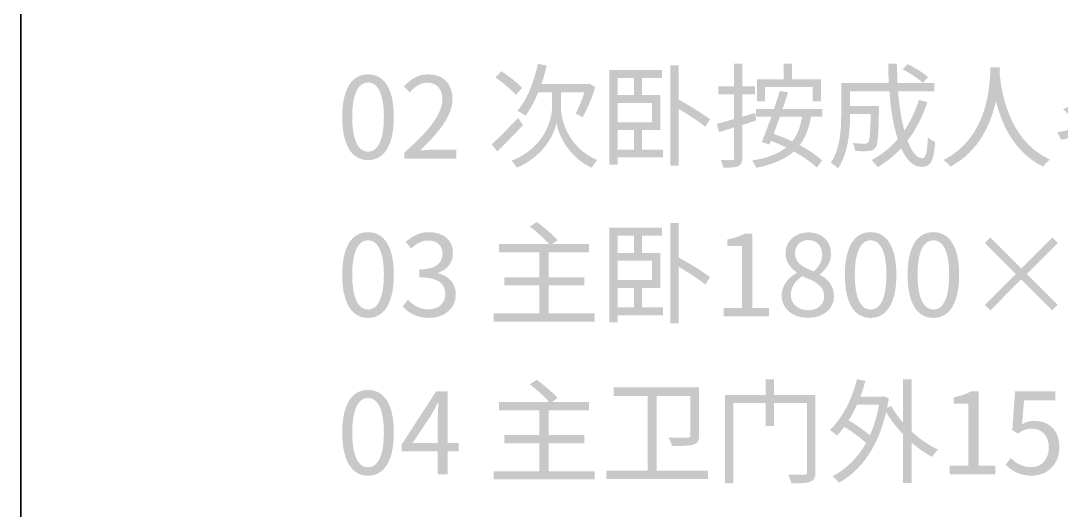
# Model space of a CAD drawing. Header units: millimetres. Extents: x -4600 to 229000, y -4300 to 19460.
# Drawn here: x 57400 to 60036, y 13704 to 14944 of the extents above; entities that cross this region are included whole.
import ezdxf

# ---------------------------------------------------------------- set-up
doc = ezdxf.new("R2010")
doc.units = ezdxf.units.MM
doc.header["$LTSCALE"] = 100
doc.layers.add('A-NOTE', color=7, linetype='Continuous', lineweight=18)
doc.layers.add('A-SHEET', color=7, linetype='Continuous', lineweight=35)

# ---------------------------------------------------------------- blocks, each defined once
blk = doc.blocks.new('A02_SHEET')
at = {"layer": 'A-NOTE'}
h = blk.add_hatch(color=256, dxfattribs=at)
edge = h.paths.add_edge_path()
edge.add_spline(control_points=[(18602.2, 14801), (18620.6, 14788.1), (18643.2, 14769.2), (18654.1, 14756.6)], knot_values=[0, 0, 0, 0, 1, 1, 1, 1], degree=3, periodic=0)
edge.add_line((18654.1, 14756.6), (18670.1, 14774.3))
edge.add_spline(control_points=[(18670.1, 14774.3), (18659, 14786.7), (18635.8, 14804.7), (18617.4, 14816.5)], knot_values=[0, 0, 0, 0, 1, 1, 1, 1], degree=3, periodic=0)
edge.add_line((18617.4, 14816.5), (18602.2, 14801))
h = blk.add_hatch(color=256, dxfattribs=at)
edge = h.paths.add_edge_path()
edge.add_spline(control_points=[(18710, 14835.1), (18699.9, 14789.2), (18682.5, 14744.3), (18658.1, 14716.2)], knot_values=[0, 0, 0, 0, 1, 1, 1, 1], degree=3, periodic=0)
edge.add_spline(control_points=[(18658.1, 14716.2), (18663.8, 14713.6), (18674.1, 14707.6), (18678.7, 14704.2)], knot_values=[0, 0, 0, 0, 1, 1, 1, 1], degree=3, periodic=0)
edge.add_spline(control_points=[(18678.7, 14704.2), (18690.8, 14720.2), (18701.4, 14740.3), (18710.8, 14762.9)], knot_values=[0, 0, 0, 0, 1, 1, 1, 1], degree=3, periodic=0)
edge.add_line((18710.8, 14762.9), (18745.8, 14762.9))
edge.add_line((18745.8, 14762.9), (18745.8, 14726.2))
edge.add_spline(control_points=[(18745.8, 14726.2), (18745.8, 14699.3), (18730.9, 14624.2), (18643.5, 14589.8)], knot_values=[0, 0, 0, 0, 1, 1, 1, 1], degree=3, periodic=0)
edge.add_spline(control_points=[(18643.5, 14589.8), (18647.5, 14585.5), (18654.1, 14577), (18656.7, 14572.1)], knot_values=[0, 0, 0, 0, 1, 1, 1, 1], degree=3, periodic=0)
edge.add_spline(control_points=[(18656.7, 14572.1), (18725.7, 14601.3), (18752.1, 14658.9), (18756.9, 14685.8)], knot_values=[0, 0, 0, 0, 1, 1, 1, 1], degree=3, periodic=0)
edge.add_spline(control_points=[(18756.9, 14685.8), (18761.2, 14659.2), (18785.6, 14599.6), (18846, 14572.1)], knot_values=[0, 0, 0, 0, 1, 1, 1, 1], degree=3, periodic=0)
edge.add_spline(control_points=[(18846, 14572.1), (18849.2, 14577.2), (18855.8, 14586.1), (18860.1, 14591.3)], knot_values=[0, 0, 0, 0, 1, 1, 1, 1], degree=3, periodic=0)
edge.add_spline(control_points=[(18860.1, 14591.3), (18781.9, 14625.1), (18767.8, 14701), (18768.1, 14726.2)], knot_values=[0, 0, 0, 0, 1, 1, 1, 1], degree=3, periodic=0)
edge.add_line((18768.1, 14726.2), (18768.1, 14762.9))
edge.add_line((18768.1, 14762.9), (18827.7, 14762.9))
edge.add_spline(control_points=[(18827.7, 14762.9), (18821.7, 14743.7), (18812.8, 14722.5), (18805.4, 14709)], knot_values=[0, 0, 0, 0, 1, 1, 1, 1], degree=3, periodic=0)
edge.add_spline(control_points=[(18805.4, 14709), (18810.5, 14707), (18818.8, 14702.4), (18823.4, 14700.1)], knot_values=[0, 0, 0, 0, 1, 1, 1, 1], degree=3, periodic=0)
edge.add_spline(control_points=[(18823.4, 14700.1), (18834, 14719.3), (18847.5, 14749.1), (18855.2, 14776.6)], knot_values=[0, 0, 0, 0, 1, 1, 1, 1], degree=3, periodic=0)
edge.add_line((18855.2, 14776.6), (18839.5, 14785.2))
edge.add_line((18839.5, 14785.2), (18835.2, 14784.1))
edge.add_line((18835.2, 14784.1), (18718.8, 14784.1))
edge.add_spline(control_points=[(18718.8, 14784.1), (18724, 14799), (18728.6, 14815), (18732.3, 14831.1)], knot_values=[0, 0, 0, 0, 1, 1, 1, 1], degree=3, periodic=0)
edge.add_line((18732.3, 14831.1), (18710, 14835.1))
h = blk.add_hatch(color=256, dxfattribs=at)
h.paths.add_polyline_path([(18891.3, 14819.9), (18891.3, 14579.8), (18911.9, 14579.8), (18911.9, 14597.9), (19026.5, 14597.9), (19026.5, 14617.9), (18973.5, 14617.9), (18973.5, 14667.5), (19019.9, 14667.5), (19019.9, 14756), (18973.5, 14756), (18973.5, 14799.8), (19024, 14799.8), (19024, 14819.9), (18891.3, 14819.9)])
h.paths.add_polyline_path([(18911.9, 14736), (18999, 14736), (18999, 14687.3), (18911.9, 14687.3), (18911.9, 14736)], flags=0)
h.paths.add_polyline_path([(18911.9, 14667.5), (18953.2, 14667.5), (18953.2, 14617.9), (18911.9, 14617.9), (18911.9, 14667.5)], flags=0)
h.paths.add_polyline_path([(18911.9, 14756), (18911.9, 14799.8), (18953.2, 14799.8), (18953.2, 14756), (18911.9, 14756)], flags=0)
h = blk.add_hatch(color=256, dxfattribs=at)
edge = h.paths.add_edge_path()
edge.add_line((19045.4, 14831.6), (19045.4, 14577.2))
edge.add_line((19045.4, 14577.2), (19066.6, 14577.2))
edge.add_line((19066.6, 14577.2), (19066.6, 14721.1))
edge.add_spline(control_points=[(19066.6, 14721.1), (19091.9, 14706.2), (19119.1, 14688.1), (19134, 14675.8)], knot_values=[0, 0, 0, 0, 1, 1, 1, 1], degree=3, periodic=0)
edge.add_line((19134, 14675.8), (19146, 14694.7))
edge.add_spline(control_points=[(19146, 14694.7), (19128.5, 14708.5), (19094.1, 14729.4), (19066.6, 14744.5)], knot_values=[0, 0, 0, 0, 1, 1, 1, 1], degree=3, periodic=0)
edge.add_line((19066.6, 14744.5), (19066.6, 14831.6))
edge.add_line((19066.6, 14831.6), (19045.4, 14831.6))
h = blk.add_hatch(color=256, dxfattribs=at)
edge = h.paths.add_edge_path()
edge.add_line((19207, 14835.7), (19207, 14778.1))
edge.add_line((19207, 14778.1), (19167.2, 14778.1))
edge.add_line((19167.2, 14778.1), (19167.2, 14757.7))
edge.add_line((19167.2, 14757.7), (19207, 14757.7))
edge.add_line((19207, 14757.7), (19207, 14695.3))
edge.add_line((19207, 14695.3), (19163.2, 14683.2))
edge.add_line((19163.2, 14683.2), (19169.2, 14662.3))
edge.add_line((19169.2, 14662.3), (19207, 14674.1))
edge.add_line((19207, 14674.1), (19207, 14597))
edge.add_spline(control_points=[(19207, 14597), (19207, 14592.7), (19205.3, 14591.6), (19201.6, 14591.6)], knot_values=[0, 0, 0, 0, 1, 1, 1, 1], degree=3, periodic=0)
edge.add_spline(control_points=[(19201.6, 14591.6), (19197.9, 14591.3), (19186.1, 14591.3), (19172.9, 14591.6)], knot_values=[0, 0, 0, 0, 1, 1, 1, 1], degree=3, periodic=0)
edge.add_spline(control_points=[(19172.9, 14591.6), (19175.8, 14585.8), (19178.7, 14577.2), (19179.5, 14572.1)], knot_values=[0, 0, 0, 0, 1, 1, 1, 1], degree=3, periodic=0)
edge.add_spline(control_points=[(19179.5, 14572.1), (19198.4, 14572.1), (19210.2, 14572.7), (19217.6, 14575.8)], knot_values=[0, 0, 0, 0, 1, 1, 1, 1], degree=3, periodic=0)
edge.add_spline(control_points=[(19217.6, 14575.8), (19225.1, 14579.2), (19227.7, 14585), (19227.7, 14597)], knot_values=[0, 0, 0, 0, 1, 1, 1, 1], degree=3, periodic=0)
edge.add_line((19227.7, 14597), (19227.7, 14680.4))
edge.add_line((19227.7, 14680.4), (19262.9, 14691.5))
edge.add_line((19262.9, 14691.5), (19260, 14710.7))
edge.add_line((19260, 14710.7), (19227.7, 14701.3))
edge.add_line((19227.7, 14701.3), (19227.7, 14757.7))
edge.add_line((19227.7, 14757.7), (19259.7, 14757.7))
edge.add_line((19259.7, 14757.7), (19259.7, 14778.1))
edge.add_line((19259.7, 14778.1), (19227.7, 14778.1))
edge.add_line((19227.7, 14778.1), (19227.7, 14835.7))
edge.add_line((19227.7, 14835.7), (19207, 14835.7))
for points in [[(19264.9, 14795.8), (19264.9, 14740), (19285.2, 14740), (19285.2, 14776.6), (19405.9, 14776.6), (19405.9, 14740.3), (19426.8, 14740.3), (19426.8, 14795.8), (19354, 14795.8), (19354, 14835.7), (19332.2, 14835.7), (19332.2, 14795.8), (19264.9, 14795.8)], [(20012.9, 14210.5), (20026.7, 14224.2), (19948.5, 14302.7), (20026.7, 14381.2), (20012.9, 14395), (19934.4, 14316.5), (19856.2, 14395), (19842.2, 14380.9), (19920.7, 14302.7), (19842.2, 14224.2), (19856.2, 14210.5), (19934.4, 14289), (20012.9, 14210.5)]]:
    blk.add_hatch(color=256, dxfattribs=at).paths.add_polyline_path(points)
h = blk.add_hatch(color=256, dxfattribs=at)
edge = h.paths.add_edge_path()
edge.add_spline(control_points=[(19597.5, 14835.4), (19597.5, 14819), (19598.1, 14802.7), (19598.9, 14787)], knot_values=[0, 0, 0, 0, 1, 1, 1, 1], degree=3, periodic=0)
edge.add_line((19598.9, 14787), (19478.3, 14787))
edge.add_line((19478.3, 14787), (19478.3, 14706.4))
edge.add_spline(control_points=[(19478.3, 14706.4), (19478.3, 14669.2), (19475.8, 14619.6), (19452, 14584.4)], knot_values=[0, 0, 0, 0, 1, 1, 1, 1], degree=3, periodic=0)
edge.add_spline(control_points=[(19452, 14584.4), (19457.1, 14581.8), (19466.3, 14574.4), (19470, 14570.1)], knot_values=[0, 0, 0, 0, 1, 1, 1, 1], degree=3, periodic=0)
edge.add_spline(control_points=[(19470, 14570.1), (19496.4, 14607.9), (19500.7, 14665.8), (19500.7, 14706.2)], knot_values=[0, 0, 0, 0, 1, 1, 1, 1], degree=3, periodic=0)
edge.add_line((19500.7, 14706.2), (19500.7, 14708.2))
edge.add_line((19500.7, 14708.2), (19553.1, 14708.2))
edge.add_spline(control_points=[(19553.1, 14708.2), (19552, 14658.9), (19550.5, 14640.6), (19546.8, 14636.3), (19544.5, 14633.7), (19541.9, 14633.1), (19537.6, 14633.1), (19532.8, 14633.1), (19520.5, 14633.1), (19507.3, 14634.5)], knot_values=[0, 0, 0, 0, 1, 1, 1, 2, 2, 2, 3, 3, 3, 3], degree=3, periodic=0)
edge.add_spline(control_points=[(19507.3, 14634.5), (19510.7, 14629.1), (19513, 14620.5), (19513.3, 14614.5)], knot_values=[0, 0, 0, 0, 1, 1, 1, 1], degree=3, periodic=0)
edge.add_spline(control_points=[(19513.3, 14614.5), (19527.3, 14613.6), (19540.5, 14613.6), (19548, 14614.2)], knot_values=[0, 0, 0, 0, 1, 1, 1, 1], degree=3, periodic=0)
edge.add_spline(control_points=[(19548, 14614.2), (19555.7, 14615.1), (19560.6, 14617.1), (19565.1, 14622.5)], knot_values=[0, 0, 0, 0, 1, 1, 1, 1], degree=3, periodic=0)
edge.add_spline(control_points=[(19565.1, 14622.5), (19571.2, 14630.2), (19572.6, 14654.6), (19574, 14719.1)], knot_values=[0, 0, 0, 0, 1, 1, 1, 1], degree=3, periodic=0)
edge.add_spline(control_points=[(19574, 14719.1), (19574, 14721.9), (19574.3, 14728.2), (19574.3, 14728.2)], knot_values=[0, 0, 0, 0, 1, 1, 1, 1], degree=3, periodic=0)
edge.add_line((19574.3, 14728.2), (19500.7, 14728.2))
edge.add_line((19500.7, 14728.2), (19500.7, 14766))
edge.add_line((19500.7, 14766), (19600.4, 14766))
edge.add_spline(control_points=[(19600.4, 14766), (19603.8, 14719.6), (19610.7, 14677.2), (19621.6, 14644.3)], knot_values=[0, 0, 0, 0, 1, 1, 1, 1], degree=3, periodic=0)
edge.add_spline(control_points=[(19621.6, 14644.3), (19602.7, 14622.5), (19580.6, 14604.7), (19555.1, 14591.3)], knot_values=[0, 0, 0, 0, 1, 1, 1, 1], degree=3, periodic=0)
edge.add_spline(control_points=[(19555.1, 14591.3), (19559.7, 14587), (19567.4, 14578.1), (19570.9, 14573.5)], knot_values=[0, 0, 0, 0, 1, 1, 1, 1], degree=3, periodic=0)
edge.add_spline(control_points=[(19570.9, 14573.5), (19592.9, 14586.7), (19612.7, 14602.4), (19630.2, 14621.4)], knot_values=[0, 0, 0, 0, 1, 1, 1, 1], degree=3, periodic=0)
edge.add_spline(control_points=[(19630.2, 14621.4), (19643.4, 14591.8), (19660.5, 14574.1), (19682.6, 14574.1), (19704.7, 14574.1), (19712.7, 14588.4), (19716.4, 14637.4)], knot_values=[0, 0, 0, 0, 1, 1, 1, 2, 2, 2, 2], degree=3, periodic=0)
edge.add_spline(control_points=[(19716.4, 14637.4), (19710.7, 14639.4), (19702.7, 14644.3), (19697.8, 14649.1)], knot_values=[0, 0, 0, 0, 1, 1, 1, 1], degree=3, periodic=0)
edge.add_spline(control_points=[(19697.8, 14649.1), (19696.1, 14611), (19692.6, 14596.1), (19684.3, 14596.1), (19669.7, 14596.1), (19656.8, 14612.5), (19646.2, 14640.6)], knot_values=[0, 0, 0, 0, 1, 1, 1, 2, 2, 2, 2], degree=3, periodic=0)
edge.add_spline(control_points=[(19646.2, 14640.6), (19667.4, 14668.1), (19684.3, 14700.7), (19696.6, 14738.2)], knot_values=[0, 0, 0, 0, 1, 1, 1, 1], degree=3, periodic=0)
edge.add_line((19696.6, 14738.2), (19675.2, 14743.7))
edge.add_spline(control_points=[(19675.2, 14743.7), (19666, 14714.8), (19653.7, 14688.7), (19638.2, 14665.8)], knot_values=[0, 0, 0, 0, 1, 1, 1, 1], degree=3, periodic=0)
edge.add_spline(control_points=[(19638.2, 14665.8), (19630.8, 14693.6), (19625.3, 14727.6), (19622.2, 14766)], knot_values=[0, 0, 0, 0, 1, 1, 1, 1], degree=3, periodic=0)
edge.add_line((19622.2, 14766), (19714.1, 14766))
edge.add_line((19714.1, 14766), (19714.1, 14787))
edge.add_line((19714.1, 14787), (19621, 14787))
edge.add_spline(control_points=[(19621, 14787), (19620.2, 14802.7), (19619.9, 14818.8), (19619.9, 14835.4)], knot_values=[0, 0, 0, 0, 1, 1, 1, 1], degree=3, periodic=0)
edge.add_line((19619.9, 14835.4), (19597.5, 14835.4))
edge = h.paths.add_edge_path(flags=0)
edge.add_spline(control_points=[(19633.9, 14821.3), (19652.2, 14811.9), (19674.3, 14797.3), (19685.2, 14787)], knot_values=[0, 0, 0, 0, 1, 1, 1, 1], degree=3, periodic=0)
edge.add_line((19685.2, 14787), (19698.6, 14801.8))
edge.add_spline(control_points=[(19698.6, 14801.8), (19687.5, 14811.6), (19664.8, 14825.6), (19646.8, 14834.5)], knot_values=[0, 0, 0, 0, 1, 1, 1, 1], degree=3, periodic=0)
edge.add_line((19646.8, 14834.5), (19633.9, 14821.3))
h = blk.add_hatch(color=256, dxfattribs=at)
edge = h.paths.add_edge_path()
edge.add_spline(control_points=[(19856.5, 14826.8), (19854.8, 14789), (19854.8, 14651.2), (19737.6, 14591.3)], knot_values=[0, 0, 0, 0, 1, 1, 1, 1], degree=3, periodic=0)
edge.add_spline(control_points=[(19737.6, 14591.3), (19744.5, 14586.7), (19751.4, 14580.1), (19755.1, 14574.7)], knot_values=[0, 0, 0, 0, 1, 1, 1, 1], degree=3, periodic=0)
edge.add_spline(control_points=[(19755.1, 14574.7), (19828.1, 14614.2), (19857.7, 14683.5), (19870.3, 14741.4)], knot_values=[0, 0, 0, 0, 1, 1, 1, 1], degree=3, periodic=0)
edge.add_spline(control_points=[(19870.3, 14741.4), (19884.3, 14683.5), (19916.4, 14610.2), (19990.3, 14574.7)], knot_values=[0, 0, 0, 0, 1, 1, 1, 1], degree=3, periodic=0)
edge.add_spline(control_points=[(19990.3, 14574.7), (19993.7, 14580.4), (20000.3, 14587.8), (20006.9, 14592.7)], knot_values=[0, 0, 0, 0, 1, 1, 1, 1], degree=3, periodic=0)
edge.add_spline(control_points=[(20006.9, 14592.7), (19897.5, 14642.6), (19882.3, 14776.9), (19879.7, 14813.9)], knot_values=[0, 0, 0, 0, 1, 1, 1, 1], degree=3, periodic=0)
edge.add_line((19879.7, 14813.9), (19880.6, 14826.8))
edge.add_line((19880.6, 14826.8), (19856.5, 14826.8))
h = blk.add_hatch(color=256, dxfattribs=at)
edge = h.paths.add_edge_path()
edge.add_spline(control_points=[(18279.6, 14591.3), (18319.5, 14591.3), (18345, 14627.4), (18345, 14700.7), (18345, 14773.5), (18319.5, 14808.7), (18279.6, 14808.7), (18239.5, 14808.7), (18214.3, 14773.5), (18214.3, 14700.7), (18214.3, 14627.4), (18239.5, 14591.3), (18279.6, 14591.3)], knot_values=[0, 0, 0, 0, 1, 1, 1, 2, 2, 2, 3, 3, 3, 4, 4, 4, 4], degree=3, periodic=0)
edge = h.paths.add_edge_path(flags=0)
edge.add_spline(control_points=[(18279.6, 14612.5), (18255.9, 14612.5), (18239.5, 14639.1), (18239.5, 14700.7), (18239.5, 14762), (18255.9, 14788.1), (18279.6, 14788.1), (18303.4, 14788.1), (18319.8, 14762), (18319.8, 14700.7), (18319.8, 14639.1), (18303.4, 14612.5), (18279.6, 14612.5)], knot_values=[0, 0, 0, 0, 1, 1, 1, 2, 2, 2, 3, 3, 3, 4, 4, 4, 4], degree=3, periodic=0)
h = blk.add_hatch(color=256, dxfattribs=at)
edge = h.paths.add_edge_path()
edge.add_line((18371.6, 14595), (18503.7, 14595))
edge.add_line((18503.7, 14595), (18503.7, 14617.6))
edge.add_line((18503.7, 14617.6), (18445.5, 14617.6))
edge.add_spline(control_points=[(18445.5, 14617.6), (18434.9, 14617.6), (18422, 14616.5), (18411.1, 14615.6)], knot_values=[0, 0, 0, 0, 1, 1, 1, 1], degree=3, periodic=0)
edge.add_spline(control_points=[(18411.1, 14615.6), (18460.4, 14662.3), (18493.7, 14705), (18493.7, 14747.1), (18493.7, 14784.4), (18469.9, 14808.7), (18432.3, 14808.7), (18405.7, 14808.7), (18387.4, 14796.7), (18370.5, 14778.1)], knot_values=[0, 0, 0, 0, 1, 1, 1, 2, 2, 2, 3, 3, 3, 3], degree=3, periodic=0)
edge.add_line((18370.5, 14778.1), (18385.6, 14763.2))
edge.add_spline(control_points=[(18385.6, 14763.2), (18397.4, 14777.2), (18412, 14787.5), (18429.2, 14787.5), (18455.3, 14787.5), (18467.9, 14770), (18467.9, 14746), (18467.9, 14709.9), (18437.5, 14668.1), (18371.6, 14610.5)], knot_values=[0, 0, 0, 0, 1, 1, 1, 2, 2, 2, 3, 3, 3, 3], degree=3, periodic=0)
edge.add_line((18371.6, 14610.5), (18371.6, 14595))
h = blk.add_hatch(color=256, dxfattribs=at)
edge = h.paths.add_edge_path()
edge.add_line((19262.3, 14720.8), (19262.3, 14701))
edge.add_line((19262.3, 14701), (19301.3, 14701))
edge.add_spline(control_points=[(19301.3, 14701), (19292.7, 14677.2), (19284.1, 14654), (19276.9, 14637.1)], knot_values=[0, 0, 0, 0, 1, 1, 1, 1], degree=3, periodic=0)
edge.add_line((19276.9, 14637.1), (19296.7, 14630.8))
edge.add_line((19296.7, 14630.8), (19300.4, 14640))
edge.add_spline(control_points=[(19300.4, 14640), (19313, 14635.1), (19326.2, 14629.7), (19338.8, 14623.4)], knot_values=[0, 0, 0, 0, 1, 1, 1, 1], degree=3, periodic=0)
edge.add_spline(control_points=[(19338.8, 14623.4), (19318.2, 14606.5), (19289.8, 14596.4), (19252.3, 14590.1)], knot_values=[0, 0, 0, 0, 1, 1, 1, 1], degree=3, periodic=0)
edge.add_spline(control_points=[(19252.3, 14590.1), (19256.3, 14585.5), (19261.7, 14576.7), (19263.5, 14571.8)], knot_values=[0, 0, 0, 0, 1, 1, 1, 1], degree=3, periodic=0)
edge.add_spline(control_points=[(19263.5, 14571.8), (19304.4, 14580.4), (19335.7, 14592.7), (19358.3, 14613.3)], knot_values=[0, 0, 0, 0, 1, 1, 1, 1], degree=3, periodic=0)
edge.add_spline(control_points=[(19358.3, 14613.3), (19382.1, 14600.2), (19403, 14585.8), (19416.2, 14572.4)], knot_values=[0, 0, 0, 0, 1, 1, 1, 1], degree=3, periodic=0)
edge.add_line((19416.2, 14572.4), (19430.2, 14590.1))
edge.add_spline(control_points=[(19430.2, 14590.1), (19416.7, 14603), (19396.1, 14616.8), (19373.2, 14629.1)], knot_values=[0, 0, 0, 0, 1, 1, 1, 1], degree=3, periodic=0)
edge.add_spline(control_points=[(19373.2, 14629.1), (19387.2, 14647.4), (19396.4, 14670.9), (19401.8, 14701)], knot_values=[0, 0, 0, 0, 1, 1, 1, 1], degree=3, periodic=0)
edge.add_line((19401.8, 14701), (19430.2, 14701))
edge.add_line((19430.2, 14701), (19430.2, 14720.8))
edge.add_line((19430.2, 14720.8), (19329.9, 14720.8))
edge.add_line((19329.9, 14720.8), (19344, 14763.2))
edge.add_line((19344, 14763.2), (19322.8, 14766.6))
edge.add_spline(control_points=[(19322.8, 14766.6), (19318.5, 14752.6), (19313.3, 14736.8), (19307.9, 14720.8)], knot_values=[0, 0, 0, 0, 1, 1, 1, 1], degree=3, periodic=0)
edge.add_line((19307.9, 14720.8), (19262.3, 14720.8))
edge = h.paths.add_edge_path(flags=0)
edge.add_line((19323.1, 14701), (19379.2, 14701))
edge.add_spline(control_points=[(19379.2, 14701), (19374.9, 14674.9), (19366.9, 14654.6), (19354, 14638.8)], knot_values=[0, 0, 0, 0, 1, 1, 1, 1], degree=3, periodic=0)
edge.add_spline(control_points=[(19354, 14638.8), (19338.5, 14646.3), (19322.5, 14652.6), (19307.3, 14657.7)], knot_values=[0, 0, 0, 0, 1, 1, 1, 1], degree=3, periodic=0)
edge.add_line((19307.3, 14657.7), (19323.1, 14701))
h = blk.add_hatch(color=256, dxfattribs=at)
edge = h.paths.add_edge_path()
edge.add_spline(control_points=[(20122.4, 14784.9), (20108, 14762.9), (20080.3, 14737.7), (20040.4, 14720.2)], knot_values=[0, 0, 0, 0, 1, 1, 1, 1], degree=3, periodic=0)
edge.add_spline(control_points=[(20040.4, 14720.2), (20045.3, 14716.8), (20051.9, 14709.6), (20055, 14704.7)], knot_values=[0, 0, 0, 0, 1, 1, 1, 1], degree=3, periodic=0)
edge.add_spline(control_points=[(20055, 14704.7), (20072, 14713), (20086.8, 14722.5), (20099.7, 14732.5)], knot_values=[0, 0, 0, 0, 1, 1, 1, 1], degree=3, periodic=0)
edge.add_spline(control_points=[(20099.7, 14732.5), (20110.9, 14720.2), (20124.1, 14709), (20138.7, 14699.3)], knot_values=[0, 0, 0, 0, 1, 1, 1, 1], degree=3, periodic=0)
edge.add_spline(control_points=[(20138.7, 14699.3), (20104, 14681.2), (20063.4, 14668.6), (20025, 14661.5)], knot_values=[0, 0, 0, 0, 1, 1, 1, 1], degree=3, periodic=0)
edge.add_spline(control_points=[(20025, 14661.5), (20028.7, 14656.9), (20033.6, 14648), (20035.6, 14642.6)], knot_values=[0, 0, 0, 0, 1, 1, 1, 1], degree=3, periodic=0)
edge.add_spline(control_points=[(20035.6, 14642.6), (20049.9, 14645.7), (20064.5, 14649.4), (20079.1, 14653.7)], knot_values=[0, 0, 0, 0, 1, 1, 1, 1], degree=3, periodic=0)
edge.add_line((20079.1, 14653.7), (20079.1, 14572.4))
edge.add_line((20079.1, 14572.4), (20100, 14572.4))
edge.add_line((20100, 14572.4), (20100, 14582.1))
edge.add_line((20100, 14582.1), (20216.3, 14582.1))
edge.add_line((20216.3, 14582.1), (20216.3, 14572.7))
edge.add_line((20216.3, 14572.7), (20238.1, 14572.7))
edge.add_line((20238.1, 14572.7), (20238.1, 14657.2))
edge.add_spline(control_points=[(20238.1, 14657.2), (20250.7, 14654), (20263.6, 14651.4), (20276.8, 14649.4)], knot_values=[0, 0, 0, 0, 1, 1, 1, 1], degree=3, periodic=0)
edge.add_spline(control_points=[(20276.8, 14649.4), (20279.9, 14655.5), (20285.7, 14664.9), (20290.5, 14669.8)], knot_values=[0, 0, 0, 0, 1, 1, 1, 1], degree=3, periodic=0)
edge.add_spline(control_points=[(20290.5, 14669.8), (20249.9, 14674.9), (20211.2, 14685.2), (20178.8, 14700.1)], knot_values=[0, 0, 0, 0, 1, 1, 1, 1], degree=3, periodic=0)
edge.add_spline(control_points=[(20178.8, 14700.1), (20202, 14715.6), (20221.8, 14734.2), (20235.5, 14755.7)], knot_values=[0, 0, 0, 0, 1, 1, 1, 1], degree=3, periodic=0)
edge.add_line((20235.5, 14755.7), (20220.9, 14764.6))
edge.add_line((20220.9, 14764.6), (20217.2, 14763.5))
edge.add_line((20217.2, 14763.5), (20132.4, 14763.5))
edge.add_spline(control_points=[(20132.4, 14763.5), (20137.3, 14769.2), (20141.6, 14774.9), (20145.6, 14780.6)], knot_values=[0, 0, 0, 0, 1, 1, 1, 1], degree=3, periodic=0)
edge.add_line((20145.6, 14780.6), (20122.4, 14784.9))
h.paths.add_polyline_path([(20100, 14600.2), (20100, 14642.3), (20216.3, 14642.3), (20216.3, 14600.2), (20100, 14600.2)], flags=0)
edge = h.paths.add_edge_path(flags=0)
edge.add_spline(control_points=[(20158.5, 14687.3), (20178.8, 14676.1), (20201.7, 14667.2), (20226.1, 14660.3)], knot_values=[0, 0, 0, 0, 1, 1, 1, 1], degree=3, periodic=0)
edge.add_line((20226.1, 14660.3), (20098.6, 14660.3))
edge.add_spline(control_points=[(20098.6, 14660.3), (20119.5, 14667.8), (20139.6, 14676.7), (20158.5, 14687.3)], knot_values=[0, 0, 0, 0, 1, 1, 1, 1], degree=3, periodic=0)
edge = h.paths.add_edge_path(flags=0)
edge.add_line((20116.1, 14746.6), (20202.6, 14746.6))
edge.add_spline(control_points=[(20202.6, 14746.6), (20191.1, 14733.1), (20175.9, 14721.1), (20158.8, 14710.5)], knot_values=[0, 0, 0, 0, 1, 1, 1, 1], degree=3, periodic=0)
edge.add_spline(control_points=[(20158.8, 14710.5), (20141.3, 14720.5), (20126.4, 14732.2), (20114.9, 14745.4)], knot_values=[0, 0, 0, 0, 1, 1, 1, 1], degree=3, periodic=0)
edge.add_line((20114.9, 14745.4), (20116.1, 14746.6))
h = blk.add_hatch(color=256, dxfattribs=at)
edge = h.paths.add_edge_path()
edge.add_line((18593.1, 14631.1), (18607.1, 14613.3))
edge.add_spline(control_points=[(18607.1, 14613.3), (18626.3, 14632), (18650.7, 14656.9), (18671.9, 14680.1)], knot_values=[0, 0, 0, 0, 1, 1, 1, 1], degree=3, periodic=0)
edge.add_line((18671.9, 14680.1), (18659.8, 14698.4))
edge.add_spline(control_points=[(18659.8, 14698.4), (18635.8, 14672.9), (18609.7, 14646.9), (18593.1, 14631.1)], knot_values=[0, 0, 0, 0, 1, 1, 1, 1], degree=3, periodic=0)
h = blk.add_hatch(color=256, dxfattribs=at)
edge = h.paths.add_edge_path()
edge.add_spline(control_points=[(18689.3, 14422.8), (18706.8, 14409.9), (18726.9, 14391.5), (18738.3, 14378.4)], knot_values=[0, 0, 0, 0, 1, 1, 1, 1], degree=3, periodic=0)
edge.add_line((18738.3, 14378.4), (18611.7, 14378.4))
edge.add_line((18611.7, 14378.4), (18611.7, 14357.4))
edge.add_line((18611.7, 14357.4), (18713.7, 14357.4))
edge.add_line((18713.7, 14357.4), (18713.7, 14294.4))
edge.add_line((18713.7, 14294.4), (18624.9, 14294.4))
edge.add_line((18624.9, 14294.4), (18624.9, 14273.5))
edge.add_line((18624.9, 14273.5), (18713.7, 14273.5))
edge.add_line((18713.7, 14273.5), (18713.7, 14202.7))
edge.add_line((18713.7, 14202.7), (18598.2, 14202.7))
edge.add_line((18598.2, 14202.7), (18598.2, 14181.8))
edge.add_line((18598.2, 14181.8), (18853.8, 14181.8))
edge.add_line((18853.8, 14181.8), (18853.8, 14202.7))
edge.add_line((18853.8, 14202.7), (18736.9, 14202.7))
edge.add_line((18736.9, 14202.7), (18736.9, 14273.5))
edge.add_line((18736.9, 14273.5), (18827.4, 14273.5))
edge.add_line((18827.4, 14273.5), (18827.4, 14294.4))
edge.add_line((18827.4, 14294.4), (18736.9, 14294.4))
edge.add_line((18736.9, 14294.4), (18736.9, 14357.4))
edge.add_line((18736.9, 14357.4), (18839.2, 14357.4))
edge.add_line((18839.2, 14357.4), (18839.2, 14378.4))
edge.add_line((18839.2, 14378.4), (18746.1, 14378.4))
edge.add_line((18746.1, 14378.4), (18759.8, 14388.4))
edge.add_spline(control_points=[(18759.8, 14388.4), (18748.3, 14401.8), (18725.1, 14421.3), (18706.8, 14434.5)], knot_values=[0, 0, 0, 0, 1, 1, 1, 1], degree=3, periodic=0)
edge.add_line((18706.8, 14434.5), (18689.3, 14422.8))
h = blk.add_hatch(color=256, dxfattribs=at)
h.paths.add_polyline_path([(18891.3, 14419.9), (18891.3, 14179.8), (18911.9, 14179.8), (18911.9, 14197.9), (19026.5, 14197.9), (19026.5, 14217.9), (18973.5, 14217.9), (18973.5, 14267.5), (19019.9, 14267.5), (19019.9, 14356), (18973.5, 14356), (18973.5, 14399.8), (19024, 14399.8), (19024, 14419.9), (18891.3, 14419.9)])
h.paths.add_polyline_path([(18911.9, 14336), (18999, 14336), (18999, 14287.3), (18911.9, 14287.3), (18911.9, 14336)], flags=0)
h.paths.add_polyline_path([(18911.9, 14267.5), (18953.2, 14267.5), (18953.2, 14217.9), (18911.9, 14217.9), (18911.9, 14267.5)], flags=0)
h.paths.add_polyline_path([(18911.9, 14356), (18911.9, 14399.8), (18953.2, 14399.8), (18953.2, 14356), (18911.9, 14356)], flags=0)
h = blk.add_hatch(color=256, dxfattribs=at)
edge = h.paths.add_edge_path()
edge.add_line((19045.4, 14431.6), (19045.4, 14177.2))
edge.add_line((19045.4, 14177.2), (19066.6, 14177.2))
edge.add_line((19066.6, 14177.2), (19066.6, 14321.1))
edge.add_spline(control_points=[(19066.6, 14321.1), (19091.9, 14306.2), (19119.1, 14288.1), (19134, 14275.8)], knot_values=[0, 0, 0, 0, 1, 1, 1, 1], degree=3, periodic=0)
edge.add_line((19134, 14275.8), (19146, 14294.7))
edge.add_spline(control_points=[(19146, 14294.7), (19128.5, 14308.5), (19094.1, 14329.4), (19066.6, 14344.5)], knot_values=[0, 0, 0, 0, 1, 1, 1, 1], degree=3, periodic=0)
edge.add_line((19066.6, 14344.5), (19066.6, 14431.6))
edge.add_line((19066.6, 14431.6), (19045.4, 14431.6))
h = blk.add_hatch(color=256, dxfattribs=at)
edge = h.paths.add_edge_path()
edge.add_spline(control_points=[(18279.6, 14191.3), (18319.5, 14191.3), (18345, 14227.4), (18345, 14300.7), (18345, 14373.5), (18319.5, 14408.7), (18279.6, 14408.7), (18239.5, 14408.7), (18214.3, 14373.5), (18214.3, 14300.7), (18214.3, 14227.4), (18239.5, 14191.3), (18279.6, 14191.3)], knot_values=[0, 0, 0, 0, 1, 1, 1, 2, 2, 2, 3, 3, 3, 4, 4, 4, 4], degree=3, periodic=0)
edge = h.paths.add_edge_path(flags=0)
edge.add_spline(control_points=[(18279.6, 14212.5), (18255.9, 14212.5), (18239.5, 14239.1), (18239.5, 14300.7), (18239.5, 14362), (18255.9, 14388.1), (18279.6, 14388.1), (18303.4, 14388.1), (18319.8, 14362), (18319.8, 14300.7), (18319.8, 14239.1), (18303.4, 14212.5), (18279.6, 14212.5)], knot_values=[0, 0, 0, 0, 1, 1, 1, 2, 2, 2, 3, 3, 3, 4, 4, 4, 4], degree=3, periodic=0)
h = blk.add_hatch(color=256, dxfattribs=at)
edge = h.paths.add_edge_path()
edge.add_spline(control_points=[(18434.4, 14191.3), (18471.9, 14191.3), (18502, 14213.6), (18502, 14251.2), (18502, 14280.1), (18482.2, 14298.4), (18457.6, 14304.4)], knot_values=[0, 0, 0, 0, 1, 1, 1, 2, 2, 2, 2], degree=3, periodic=0)
edge.add_line((18457.6, 14304.4), (18457.6, 14305.9))
edge.add_spline(control_points=[(18457.6, 14305.9), (18479.9, 14313.6), (18494.8, 14330.8), (18494.8, 14356.3), (18494.8, 14389.5), (18469, 14408.7), (18433.5, 14408.7), (18409.4, 14408.7), (18390.8, 14398.1), (18375, 14383.8)], knot_values=[0, 0, 0, 0, 1, 1, 1, 2, 2, 2, 3, 3, 3, 3], degree=3, periodic=0)
edge.add_line((18375, 14383.8), (18389.1, 14367.2))
edge.add_spline(control_points=[(18389.1, 14367.2), (18401.1, 14379.2), (18415.7, 14387.5), (18432.6, 14387.5), (18454.7, 14387.5), (18468.2, 14374.3), (18468.2, 14354.3), (18468.2, 14331.7), (18453.5, 14314.2), (18410, 14314.2)], knot_values=[0, 0, 0, 0, 1, 1, 1, 2, 2, 2, 3, 3, 3, 3], degree=3, periodic=0)
edge.add_line((18410, 14314.2), (18410, 14294.1))
edge.add_spline(control_points=[(18410, 14294.1), (18458.7, 14294.1), (18475.3, 14277.5), (18475.3, 14252), (18475.3, 14227.9), (18457.8, 14213), (18432.6, 14213), (18408.9, 14213), (18393.1, 14224.5), (18380.8, 14237.1)], knot_values=[0, 0, 0, 0, 1, 1, 1, 2, 2, 2, 3, 3, 3, 3], degree=3, periodic=0)
edge.add_line((18380.8, 14237.1), (18367.3, 14220.2))
edge.add_spline(control_points=[(18367.3, 14220.2), (18381.1, 14205), (18401.7, 14191.3), (18434.4, 14191.3)], knot_values=[0, 0, 0, 0, 1, 1, 1, 1], degree=3, periodic=0)
h = blk.add_hatch(color=256, dxfattribs=at)
edge = h.paths.add_edge_path()
edge.add_line((19180.4, 14195), (19295.6, 14195))
edge.add_line((19295.6, 14195), (19295.6, 14216.8))
edge.add_line((19295.6, 14216.8), (19253.4, 14216.8))
edge.add_line((19253.4, 14216.8), (19253.4, 14405))
edge.add_line((19253.4, 14405), (19233.4, 14405))
edge.add_spline(control_points=[(19233.4, 14405), (19221.9, 14398.4), (19208.5, 14393.5), (19189.8, 14390.1)], knot_values=[0, 0, 0, 0, 1, 1, 1, 1], degree=3, periodic=0)
edge.add_line((19189.8, 14390.1), (19189.8, 14373.5))
edge.add_line((19189.8, 14373.5), (19227.4, 14373.5))
edge.add_line((19227.4, 14373.5), (19227.4, 14216.8))
edge.add_line((19227.4, 14216.8), (19180.4, 14216.8))
edge.add_line((19180.4, 14216.8), (19180.4, 14195))
h = blk.add_hatch(color=256, dxfattribs=at)
edge = h.paths.add_edge_path()
edge.add_spline(control_points=[(19394.4, 14191.3), (19433.6, 14191.3), (19460, 14215.1), (19460, 14245.4), (19460, 14274.4), (19443.1, 14290.1), (19424.8, 14300.7)], knot_values=[0, 0, 0, 0, 1, 1, 1, 2, 2, 2, 2], degree=3, periodic=0)
edge.add_line((19424.8, 14300.7), (19424.8, 14302.1))
edge.add_spline(control_points=[(19424.8, 14302.1), (19437.1, 14311.9), (19452.6, 14330.8), (19452.6, 14352.9), (19452.6, 14385.2), (19430.8, 14408.2), (19395, 14408.2), (19362.3, 14408.2), (19337.4, 14386.7), (19337.4, 14354.9), (19337.4, 14332.8), (19350.6, 14317), (19365.7, 14306.4)], knot_values=[0, 0, 0, 0, 1, 1, 1, 2, 2, 2, 3, 3, 3, 4, 4, 4, 4], degree=3, periodic=0)
edge.add_line((19365.7, 14306.4), (19365.7, 14305.3))
edge.add_spline(control_points=[(19365.7, 14305.3), (19346.5, 14295), (19327.4, 14275.2), (19327.4, 14247.1), (19327.4, 14214.8), (19355.4, 14191.3), (19394.4, 14191.3)], knot_values=[0, 0, 0, 0, 1, 1, 1, 2, 2, 2, 2], degree=3, periodic=0)
edge = h.paths.add_edge_path(flags=0)
edge.add_spline(control_points=[(19394.7, 14210.8), (19369.5, 14210.8), (19350.6, 14227.1), (19350.6, 14249.4), (19350.6, 14269.5), (19362.6, 14286.1), (19379.5, 14297)], knot_values=[0, 0, 0, 0, 1, 1, 1, 2, 2, 2, 2], degree=3, periodic=0)
edge.add_spline(control_points=[(19379.5, 14297), (19409.3, 14285), (19435.1, 14274.6), (19435.1, 14246.3), (19435.1, 14225.4), (19419, 14210.8), (19394.7, 14210.8)], knot_values=[0, 0, 0, 0, 1, 1, 1, 2, 2, 2, 2], degree=3, periodic=0)
edge = h.paths.add_edge_path(flags=0)
edge.add_spline(control_points=[(19408.7, 14309), (19383.8, 14318.8), (19361.2, 14329.9), (19361.2, 14354.9), (19361.2, 14375.2), (19375.2, 14388.7), (19394.7, 14388.7), (19417, 14388.7), (19430.2, 14372.3), (19430.2, 14351.4), (19430.2, 14336), (19422.8, 14321.6), (19408.7, 14309)], knot_values=[0, 0, 0, 0, 1, 1, 1, 2, 2, 2, 3, 3, 3, 4, 4, 4, 4], degree=3, periodic=0)
h = blk.add_hatch(color=256, dxfattribs=at)
edge = h.paths.add_edge_path()
edge.add_spline(control_points=[(19552.8, 14191.3), (19592.6, 14191.3), (19618.1, 14227.4), (19618.1, 14300.7), (19618.1, 14373.5), (19592.6, 14408.7), (19552.8, 14408.7), (19512.7, 14408.7), (19487.5, 14373.5), (19487.5, 14300.7), (19487.5, 14227.4), (19512.7, 14191.3), (19552.8, 14191.3)], knot_values=[0, 0, 0, 0, 1, 1, 1, 2, 2, 2, 3, 3, 3, 4, 4, 4, 4], degree=3, periodic=0)
edge = h.paths.add_edge_path(flags=0)
edge.add_spline(control_points=[(19552.8, 14212.5), (19529, 14212.5), (19512.7, 14239.1), (19512.7, 14300.7), (19512.7, 14362), (19529, 14388.1), (19552.8, 14388.1), (19576.6, 14388.1), (19592.9, 14362), (19592.9, 14300.7), (19592.9, 14239.1), (19576.6, 14212.5), (19552.8, 14212.5)], knot_values=[0, 0, 0, 0, 1, 1, 1, 2, 2, 2, 3, 3, 3, 4, 4, 4, 4], degree=3, periodic=0)
h = blk.add_hatch(color=256, dxfattribs=at)
edge = h.paths.add_edge_path()
edge.add_spline(control_points=[(19711.8, 14191.3), (19751.7, 14191.3), (19777.1, 14227.4), (19777.1, 14300.7), (19777.1, 14373.5), (19751.7, 14408.7), (19711.8, 14408.7), (19671.7, 14408.7), (19646.5, 14373.5), (19646.5, 14300.7), (19646.5, 14227.4), (19671.7, 14191.3), (19711.8, 14191.3)], knot_values=[0, 0, 0, 0, 1, 1, 1, 2, 2, 2, 3, 3, 3, 4, 4, 4, 4], degree=3, periodic=0)
edge = h.paths.add_edge_path(flags=0)
edge.add_spline(control_points=[(19711.8, 14212.5), (19688, 14212.5), (19671.7, 14239.1), (19671.7, 14300.7), (19671.7, 14362), (19688, 14388.1), (19711.8, 14388.1), (19735.6, 14388.1), (19751.9, 14362), (19751.9, 14300.7), (19751.9, 14239.1), (19735.6, 14212.5), (19711.8, 14212.5)], knot_values=[0, 0, 0, 0, 1, 1, 1, 2, 2, 2, 3, 3, 3, 4, 4, 4, 4], degree=3, periodic=0)
h = blk.add_hatch(color=256, dxfattribs=at)
edge = h.paths.add_edge_path()
edge.add_spline(control_points=[(18689.3, 14022.8), (18706.8, 14009.9), (18726.9, 13991.5), (18738.3, 13978.4)], knot_values=[0, 0, 0, 0, 1, 1, 1, 1], degree=3, periodic=0)
edge.add_line((18738.3, 13978.4), (18611.7, 13978.4))
edge.add_line((18611.7, 13978.4), (18611.7, 13957.4))
edge.add_line((18611.7, 13957.4), (18713.7, 13957.4))
edge.add_line((18713.7, 13957.4), (18713.7, 13894.4))
edge.add_line((18713.7, 13894.4), (18624.9, 13894.4))
edge.add_line((18624.9, 13894.4), (18624.9, 13873.5))
edge.add_line((18624.9, 13873.5), (18713.7, 13873.5))
edge.add_line((18713.7, 13873.5), (18713.7, 13802.7))
edge.add_line((18713.7, 13802.7), (18598.2, 13802.7))
edge.add_line((18598.2, 13802.7), (18598.2, 13781.8))
edge.add_line((18598.2, 13781.8), (18853.8, 13781.8))
edge.add_line((18853.8, 13781.8), (18853.8, 13802.7))
edge.add_line((18853.8, 13802.7), (18736.9, 13802.7))
edge.add_line((18736.9, 13802.7), (18736.9, 13873.5))
edge.add_line((18736.9, 13873.5), (18827.4, 13873.5))
edge.add_line((18827.4, 13873.5), (18827.4, 13894.4))
edge.add_line((18827.4, 13894.4), (18736.9, 13894.4))
edge.add_line((18736.9, 13894.4), (18736.9, 13957.4))
edge.add_line((18736.9, 13957.4), (18839.2, 13957.4))
edge.add_line((18839.2, 13957.4), (18839.2, 13978.4))
edge.add_line((18839.2, 13978.4), (18746.1, 13978.4))
edge.add_line((18746.1, 13978.4), (18759.8, 13988.4))
edge.add_spline(control_points=[(18759.8, 13988.4), (18748.3, 14001.8), (18725.1, 14021.3), (18706.8, 14034.5)], knot_values=[0, 0, 0, 0, 1, 1, 1, 1], degree=3, periodic=0)
edge.add_line((18706.8, 14034.5), (18689.3, 14022.8))
h = blk.add_hatch(color=256, dxfattribs=at)
edge = h.paths.add_edge_path()
edge.add_line((19286.7, 14035.9), (19286.7, 13996.1))
edge.add_line((19286.7, 13996.1), (19184.1, 13996.1))
edge.add_line((19184.1, 13996.1), (19184.1, 13772.4))
edge.add_line((19184.1, 13772.4), (19205.3, 13772.4))
edge.add_line((19205.3, 13772.4), (19205.3, 13975.8))
edge.add_line((19205.3, 13975.8), (19286.7, 13975.8))
edge.add_line((19286.7, 13975.8), (19286.7, 13917))
edge.add_line((19286.7, 13917), (19307.9, 13917))
edge.add_line((19307.9, 13917), (19307.9, 13975.8))
edge.add_line((19307.9, 13975.8), (19391.5, 13975.8))
edge.add_line((19391.5, 13975.8), (19391.5, 13800.2))
edge.add_spline(control_points=[(19391.5, 13800.2), (19391.5, 13795.3), (19389.8, 13793.9), (19384.7, 13793.6)], knot_values=[0, 0, 0, 0, 1, 1, 1, 1], degree=3, periodic=0)
edge.add_spline(control_points=[(19384.7, 13793.6), (19379.5, 13793.6), (19361.7, 13793.3), (19344, 13794.1)], knot_values=[0, 0, 0, 0, 1, 1, 1, 1], degree=3, periodic=0)
edge.add_spline(control_points=[(19344, 13794.1), (19347.4, 13788.1), (19350.8, 13778.1), (19352, 13772.1)], knot_values=[0, 0, 0, 0, 1, 1, 1, 1], degree=3, periodic=0)
edge.add_spline(control_points=[(19352, 13772.1), (19375.5, 13772.1), (19391.2, 13772.4), (19400.4, 13776.1)], knot_values=[0, 0, 0, 0, 1, 1, 1, 1], degree=3, periodic=0)
edge.add_spline(control_points=[(19400.4, 13776.1), (19409.6, 13779.5), (19413, 13786.1), (19413, 13799.9)], knot_values=[0, 0, 0, 0, 1, 1, 1, 1], degree=3, periodic=0)
edge.add_line((19413, 13799.9), (19413, 13996.1))
edge.add_line((19413, 13996.1), (19307.9, 13996.1))
edge.add_line((19307.9, 13996.1), (19307.9, 14035.9))
edge.add_line((19307.9, 14035.9), (19286.7, 14035.9))
h = blk.add_hatch(color=256, dxfattribs=at)
edge = h.paths.add_edge_path()
edge.add_line((19605.5, 13967.8), (19594.7, 13963.5))
edge.add_spline(control_points=[(19594.7, 13963.5), (19596.1, 13971.5), (19597.8, 13979.5), (19598.9, 13987.8)], knot_values=[0, 0, 0, 0, 1, 1, 1, 1], degree=3, periodic=0)
edge.add_line((19598.9, 13987.8), (19584.9, 13992.7))
edge.add_line((19584.9, 13992.7), (19580.9, 13991.8))
edge.add_line((19580.9, 13991.8), (19526.8, 13991.8))
edge.add_spline(control_points=[(19526.8, 13991.8), (19531.6, 14004.4), (19535.9, 14017.9), (19539.6, 14031.4)], knot_values=[0, 0, 0, 0, 1, 1, 1, 1], degree=3, periodic=0)
edge.add_line((19539.6, 14031.4), (19518.4, 14035.9))
edge.add_spline(control_points=[(19518.4, 14035.9), (19505, 13984.1), (19481.2, 13936.5), (19449.1, 13907)], knot_values=[0, 0, 0, 0, 1, 1, 1, 1], degree=3, periodic=0)
edge.add_spline(control_points=[(19449.1, 13907), (19454.6, 13903.9), (19463.7, 13897), (19467.4, 13893.3)], knot_values=[0, 0, 0, 0, 1, 1, 1, 1], degree=3, periodic=0)
edge.add_spline(control_points=[(19467.4, 13893.3), (19474, 13899.9), (19480.3, 13907.3), (19486.1, 13915.3)], knot_values=[0, 0, 0, 0, 1, 1, 1, 1], degree=3, periodic=0)
edge.add_spline(control_points=[(19486.1, 13915.3), (19506.1, 13903), (19527.9, 13887), (19541.1, 13874.1)], knot_values=[0, 0, 0, 0, 1, 1, 1, 1], degree=3, periodic=0)
edge.add_spline(control_points=[(19541.1, 13874.1), (19519.3, 13835.4), (19490.1, 13807.6), (19456, 13789.6)], knot_values=[0, 0, 0, 0, 1, 1, 1, 1], degree=3, periodic=0)
edge.add_spline(control_points=[(19456, 13789.6), (19461.1, 13786.4), (19469.2, 13778.4), (19472.9, 13773.5)], knot_values=[0, 0, 0, 0, 1, 1, 1, 1], degree=3, periodic=0)
edge.add_spline(control_points=[(19472.9, 13773.5), (19527.3, 13804.2), (19571.2, 13861.8), (19592.1, 13952.6)], knot_values=[0, 0, 0, 0, 1, 1, 1, 1], degree=3, periodic=0)
edge.add_spline(control_points=[(19592.1, 13952.6), (19603.8, 13932.8), (19618.7, 13913.6), (19635, 13896.1)], knot_values=[0, 0, 0, 0, 1, 1, 1, 1], degree=3, periodic=0)
edge.add_line((19635, 13896.1), (19635, 13772.7))
edge.add_line((19635, 13772.7), (19657.1, 13772.7))
edge.add_line((19657.1, 13772.7), (19657.1, 13874.9))
edge.add_spline(control_points=[(19657.1, 13874.9), (19673.7, 13860.3), (19691.2, 13848), (19708.7, 13839.1)], knot_values=[0, 0, 0, 0, 1, 1, 1, 1], degree=3, periodic=0)
edge.add_spline(control_points=[(19708.7, 13839.1), (19712.1, 13844.8), (19718.7, 13853.2), (19723.9, 13857.5)], knot_values=[0, 0, 0, 0, 1, 1, 1, 1], degree=3, periodic=0)
edge.add_spline(control_points=[(19723.9, 13857.5), (19700.9, 13867.8), (19677.7, 13883.8), (19657.1, 13903)], knot_values=[0, 0, 0, 0, 1, 1, 1, 1], degree=3, periodic=0)
edge.add_line((19657.1, 13903), (19657.1, 14035.4))
edge.add_line((19657.1, 14035.4), (19635, 14035.4))
edge.add_line((19635, 14035.4), (19635, 13925.9))
edge.add_spline(control_points=[(19635, 13925.9), (19623.3, 13939.1), (19613.3, 13953.4), (19605.5, 13967.8)], knot_values=[0, 0, 0, 0, 1, 1, 1, 1], degree=3, periodic=0)
edge = h.paths.add_edge_path(flags=0)
edge.add_line((19518.4, 13971.5), (19574.3, 13971.5))
edge.add_spline(control_points=[(19574.3, 13971.5), (19569.2, 13942.3), (19561.1, 13916.5), (19550.8, 13893.8)], knot_values=[0, 0, 0, 0, 1, 1, 1, 1], degree=3, periodic=0)
edge.add_spline(control_points=[(19550.8, 13893.8), (19537.1, 13905.9), (19516.2, 13920.5), (19497.2, 13931.4)], knot_values=[0, 0, 0, 0, 1, 1, 1, 1], degree=3, periodic=0)
edge.add_spline(control_points=[(19497.2, 13931.4), (19505, 13943.7), (19512.1, 13957.2), (19518.4, 13971.5)], knot_values=[0, 0, 0, 0, 1, 1, 1, 1], degree=3, periodic=0)
h = blk.add_hatch(color=256, dxfattribs=at)
edge = h.paths.add_edge_path()
edge.add_spline(control_points=[(18279.6, 13791.3), (18319.5, 13791.3), (18345, 13827.4), (18345, 13900.7), (18345, 13973.5), (18319.5, 14008.7), (18279.6, 14008.7), (18239.5, 14008.7), (18214.3, 13973.5), (18214.3, 13900.7), (18214.3, 13827.4), (18239.5, 13791.3), (18279.6, 13791.3)], knot_values=[0, 0, 0, 0, 1, 1, 1, 2, 2, 2, 3, 3, 3, 4, 4, 4, 4], degree=3, periodic=0)
edge = h.paths.add_edge_path(flags=0)
edge.add_spline(control_points=[(18279.6, 13812.5), (18255.9, 13812.5), (18239.5, 13839.1), (18239.5, 13900.7), (18239.5, 13962), (18255.9, 13988.1), (18279.6, 13988.1), (18303.4, 13988.1), (18319.8, 13962), (18319.8, 13900.7), (18319.8, 13839.1), (18303.4, 13812.5), (18279.6, 13812.5)], knot_values=[0, 0, 0, 0, 1, 1, 1, 2, 2, 2, 3, 3, 3, 4, 4, 4, 4], degree=3, periodic=0)
h = blk.add_hatch(color=256, dxfattribs=at)
h.paths.add_polyline_path([(18456.4, 13795), (18481.1, 13795), (18481.1, 13852.9), (18509.1, 13852.9), (18509.1, 13873.8), (18481.1, 13873.8), (18481.1, 14005), (18452.1, 14005), (18364.7, 13870.1), (18364.7, 13852.9), (18456.4, 13852.9), (18456.4, 13795)])
edge = h.paths.add_edge_path(flags=0)
edge.add_line((18456.4, 13873.8), (18392, 13873.8))
edge.add_line((18392, 13873.8), (18439.8, 13945.4))
edge.add_spline(control_points=[(18439.8, 13945.4), (18445.8, 13955.7), (18451.5, 13966.3), (18456.7, 13976.4)], knot_values=[0, 0, 0, 0, 1, 1, 1, 1], degree=3, periodic=0)
edge.add_line((18456.7, 13976.4), (18457.8, 13976.4))
edge.add_spline(control_points=[(18457.8, 13976.4), (18457.3, 13965.8), (18456.4, 13948.6), (18456.4, 13938.2)], knot_values=[0, 0, 0, 0, 1, 1, 1, 1], degree=3, periodic=0)
edge.add_line((18456.4, 13938.2), (18456.4, 13873.8))
h = blk.add_hatch(color=256, dxfattribs=at)
edge = h.paths.add_edge_path()
edge.add_line((18901.6, 14015), (18901.6, 13993.3))
edge.add_line((18901.6, 13993.3), (18988.1, 13993.3))
edge.add_line((18988.1, 13993.3), (18988.1, 13804.2))
edge.add_line((18988.1, 13804.2), (18883.6, 13804.2))
edge.add_line((18883.6, 13804.2), (18883.6, 13782.7))
edge.add_line((18883.6, 13782.7), (19141.1, 13782.7))
edge.add_line((19141.1, 13782.7), (19141.1, 13804.2))
edge.add_line((19141.1, 13804.2), (19011.1, 13804.2))
edge.add_line((19011.1, 13804.2), (19011.1, 13993.3))
edge.add_line((19011.1, 13993.3), (19096.2, 13993.3))
edge.add_line((19096.2, 13993.3), (19096.2, 13893.8))
edge.add_spline(control_points=[(19096.2, 13893.8), (19096.2, 13889.3), (19094.7, 13887.8), (19089, 13887.5), (19083, 13887.3), (19062.9, 13887.3), (19040.9, 13887.8)], knot_values=[0, 0, 0, 0, 1, 1, 1, 2, 2, 2, 2], degree=3, periodic=0)
edge.add_spline(control_points=[(19040.9, 13887.8), (19044.3, 13882.1), (19048.3, 13872.6), (19049.5, 13866.6)], knot_values=[0, 0, 0, 0, 1, 1, 1, 1], degree=3, periodic=0)
edge.add_spline(control_points=[(19049.5, 13866.6), (19075.8, 13866.6), (19093.9, 13866.9), (19104.5, 13870.3)], knot_values=[0, 0, 0, 0, 1, 1, 1, 1], degree=3, periodic=0)
edge.add_spline(control_points=[(19104.5, 13870.3), (19115.1, 13874.1), (19118.2, 13880.7), (19118.2, 13893.3)], knot_values=[0, 0, 0, 0, 1, 1, 1, 1], degree=3, periodic=0)
edge.add_line((19118.2, 13893.3), (19118.2, 14015))
edge.add_line((19118.2, 14015), (18901.6, 14015))
h = blk.add_hatch(color=256, dxfattribs=at)
edge = h.paths.add_edge_path()
edge.add_line((19753.4, 13795), (19868.5, 13795))
edge.add_line((19868.5, 13795), (19868.5, 13816.8))
edge.add_line((19868.5, 13816.8), (19826.4, 13816.8))
edge.add_line((19826.4, 13816.8), (19826.4, 14005))
edge.add_line((19826.4, 14005), (19806.4, 14005))
edge.add_spline(control_points=[(19806.4, 14005), (19794.9, 13998.4), (19781.4, 13993.5), (19762.8, 13990.1)], knot_values=[0, 0, 0, 0, 1, 1, 1, 1], degree=3, periodic=0)
edge.add_line((19762.8, 13990.1), (19762.8, 13973.5))
edge.add_line((19762.8, 13973.5), (19800.4, 13973.5))
edge.add_line((19800.4, 13973.5), (19800.4, 13816.8))
edge.add_line((19800.4, 13816.8), (19753.4, 13816.8))
edge.add_line((19753.4, 13816.8), (19753.4, 13795))
h = blk.add_hatch(color=256, dxfattribs=at)
edge = h.paths.add_edge_path()
edge.add_spline(control_points=[(19962.2, 13791.3), (19997.5, 13791.3), (20031, 13817.3), (20031, 13863.2), (20031, 13909.6), (20002.3, 13930.2), (19967.7, 13930.2), (19955.1, 13930.2), (19945.6, 13927.1), (19936.2, 13921.9)], knot_values=[0, 0, 0, 0, 1, 1, 1, 2, 2, 2, 3, 3, 3, 3], degree=3, periodic=0)
edge.add_line((19936.2, 13921.9), (19941.6, 13982.7))
edge.add_line((19941.6, 13982.7), (20020.7, 13982.7))
edge.add_line((20020.7, 13982.7), (20020.7, 14005))
edge.add_line((20020.7, 14005), (19918.7, 14005))
edge.add_line((19918.7, 14005), (19911.8, 13907))
edge.add_line((19911.8, 13907), (19925.8, 13898.1))
edge.add_spline(control_points=[(19925.8, 13898.1), (19937.9, 13906.2), (19946.8, 13910.5), (19960.8, 13910.5), (19987.1, 13910.5), (20004.3, 13892.7), (20004.3, 13862.6), (20004.3, 13832), (19984.6, 13813), (19959.6, 13813), (19935.3, 13813), (19919.8, 13824.2), (19908.1, 13836.3)], knot_values=[0, 0, 0, 0, 1, 1, 1, 2, 2, 2, 3, 3, 3, 4, 4, 4, 4], degree=3, periodic=0)
edge.add_line((19908.1, 13836.3), (19894.9, 13819.1))
edge.add_spline(control_points=[(19894.9, 13819.1), (19909.2, 13805), (19929.3, 13791.3), (19962.2, 13791.3)], knot_values=[0, 0, 0, 0, 1, 1, 1, 1], degree=3, periodic=0)
at = {"layer": 'A-SHEET'}
blk.add_line((17400, -3900), (17400, 19060), dxfattribs=at)

msp = doc.modelspace()

# ---------------------------------------------------------------- block references
msp.add_blockref('A02_SHEET', (40000, 0))

doc.saveas('drawing.dxf')
